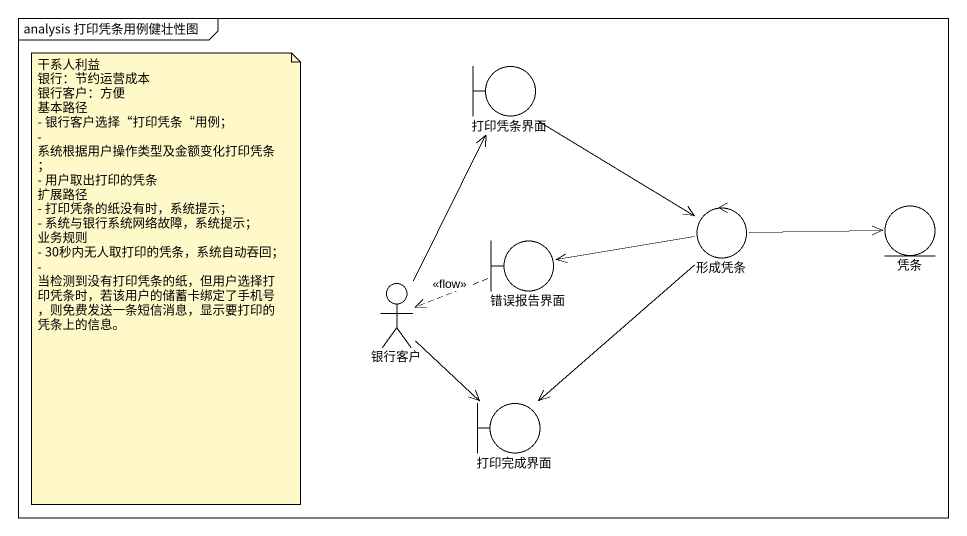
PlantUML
@startuml
mainframe analysis 打印凭条用例健壮性图
boundary 打印凭条界面
entity 凭条
boundary 错误报告界面
control 形成凭条
actor 银行客户
boundary 打印完成界面
打印凭条界面 --> 形成凭条
错误报告界面 .left.> 银行客户 : <<flow>>
形成凭条 -right-> 凭条
形成凭条 -left-> 错误报告界面
形成凭条 --> 打印完成界面
银行客户 -up-> 打印凭条界面
银行客户 --> 打印完成界面
note as N1
  干系人利益
  银行：节约运营成本
  银行客户：方便
  基本路径
  - 银行客户选择“打印凭条“用例；
  - 系统根据用户操作类型及金额变化打印凭条；
  - 用户取出打印的凭条
  扩展路径
  - 打印凭条的纸没有时，系统提示；
  - 系统与银行系统网络故障，系统提示；
  业务规则
  - 30秒内无人取打印的凭条，系统自动吞回；
  - 当检测到没有打印凭条的纸，但用户选择打印凭条时，若该用户的储蓄卡绑定了手机号，则免费发送一条短信消息，显示要打印的凭条上的信息。
end note
@enduml
